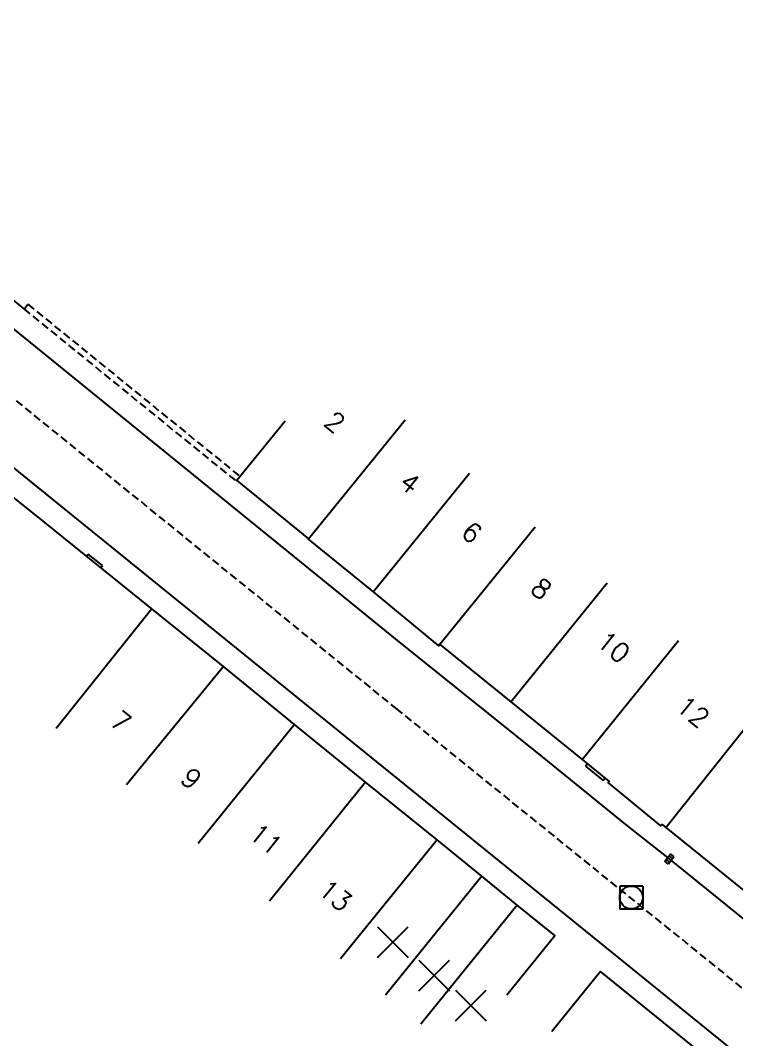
# Model space of a CAD drawing. Header units: millimetres. Extents: x 133000 to 134000, y 143000 to 144000.
# Drawn here: x 133395 to 133441.8, y 143791.8 to 143858.3 of the extents above; entities that cross this region are included whole.
import ezdxf
from ezdxf.enums import TextEntityAlignment as Align

# ---------------------------------------------------------------- set-up
doc = ezdxf.new("R2010")
doc.units = ezdxf.units.MM
doc.linetypes.add('DASHED', pattern=[0.75, 0.5, -0.25])
doc.layers.get('0').update_dxf_attribs({"linetype": 'CONTINUOUS'})
for name, color, linetype in [('W0001', 6, 'DASHED'), ('W0008', 7, 'CONTINUOUS'), ('W0100', 7, 'CONTINUOUS'), ('W0105', 7, 'CONTINUOUS'), ('W0112', 1, 'DASHED'), ('W0400', 7, 'CONTINUOUS'), ('W0420', 7, 'CONTINUOUS'), ('W0991', 7, 'CONTINUOUS'), ('W1102', 7, 'CONTINUOUS')]:
    doc.layers.add(name, color=color, linetype=linetype)
doc.styles.get("Standard").update_dxf_attribs({"font": 'romans.shx', "width": 0.85})

# ---------------------------------------------------------------- blocks, each defined once
blk = doc.blocks.new('t991o')
at = {"color": 0, "linetype": 'Continuous'}
for p, q in [((-1, 1), (1, -1)), ((-1, -1), (1, 1))]:
    blk.add_line(p, q, dxfattribs=at)
blk = doc.blocks.new('T400')
for p, q in [((-0.15, 0.3), (0.15, 0.3)), ((-0.15, -0.25), (-0.15, 0.3)), ((-0.15, 0.15), (0.15, 0.15)), ((-0.15, 0), (0.15, 0)), ((0.15, 0.3), (0.15, -0.25)), ((-0.15, -0.15), (0.15, -0.15)), ((-0.15, -0.25), (-0.15, -0.3)), ((-0.15, -0.3), (0.15, -0.3)), ((0.15, -0.3), (0.15, -0.25))]:
    blk.add_line(p, q)
blk = doc.blocks.new('T420')
for p, q in [((0.75, 0.75), (-0.75, 0.75)), ((-0.75, 0.75), (-0.75, -0.75)), ((0.75, 0.75), (0.75, -0.75)), ((0.75, -0.75), (-0.75, -0.75))]:
    blk.add_line(p, q)
blk.add_ellipse((0, 0), major_axis=(-0.53, 0.53), ratio=1, start_param=3.926991, end_param=10.210176)

msp = doc.modelspace()

# ---------------------------------------------------------------- linework, layer by layer
at = {"layer": 'W0001'}
msp.add_lwpolyline([(133465.242, 143776.444), (133443.914, 143793.74), (133419.642, 143813.351), (133384.82, 143841.556), (133370.626, 143853.02), (133359.48, 143862.24), (133331.989, 143884.82), (133319.27, 143894.562)], dxfattribs=at)
at = {"layer": 'W0008'}
for points in [[(133392.098, 143885.802), (133384.473, 143876.58), (133382.277, 143873.873), (133373.106, 143862.794), (133372.254, 143861.666), (133371.739, 143860.337), (133371.628, 143858.854), (133372.037, 143857.094), (133373.158, 143855.513), (133380.799, 143849.291), (133384.296, 143846.511), (133398.215, 143835.238), (133419.517, 143817.952), (133423.833, 143814.493), (133429.116, 143810.23), (133434.56, 143805.821), (133437.435, 143803.562), (133445.526, 143796.995), (133456.492, 143788.084), (133467.413, 143779.237)], [(133463.071, 143773.652), (133439.391, 143792.845), (133382.641, 143838.789), (133379.663, 143841.21), (133377.089, 143843.29), (133369.456, 143849.441), (133368.317, 143850.164), (133366.878, 143850.408), (133365.433, 143850.189), (133364.605, 143849.768), (133364.061, 143849.092), (133360.966, 143843.945), (133359.676, 143841.802), (133343.576, 143813.071), (133340.673, 143807.567)]]:
    msp.add_lwpolyline(points, dxfattribs=at)
at = {"layer": 'W0100'}
for points in [[(133412.327, 143832.165), (133409.177, 143828.282), (133413.861, 143824.483), (133413.832, 143824.451), (133418.074, 143821.008), (133422.35, 143817.494), (133422.414, 143817.594), (133427.076, 143813.821), (133431.741, 143810.054), (133433.493, 143808.616), (133433.434, 143808.528), (133436.856, 143805.737), (133436.951, 143805.812), (133437.2, 143805.615), (133442.849, 143801.047)], [(133426.8, 143794.683), (133429.945, 143798.57), (133427.491, 143800.555), (133425.179, 143802.431), (133422.256, 143804.806), (133417.584, 143808.581), (133412.941, 143812.341), (133408.305, 143816.138), (133408.305, 143816.138), (133408.305, 143816.138), (133403.623, 143819.893), (133403.623, 143819.893), (133396.623, 143825.546), (133392.317, 143828.985)], [(133443.436, 143787.695), (133432.927, 143796.207), (133429.78, 143792.322), (133429.78, 143792.322), (133429.78, 143792.322), (133429.78, 143792.322), (133429.78, 143792.322), (133429.78, 143792.322), (133429.78, 143792.322), (133429.78, 143792.322), (133429.78, 143792.322), (133429.78, 143792.322), (133429.78, 143792.322), (133429.78, 143792.322), (133429.78, 143792.322), (133429.78, 143792.322), (133429.78, 143792.322), (133429.78, 143792.322), (133429.78, 143792.322), (133429.78, 143792.322), (133429.78, 143792.322), (133429.78, 143792.322), (133429.78, 143792.322), (133429.78, 143792.322), (133429.78, 143792.322), (133429.78, 143792.322), (133429.78, 143792.322), (133429.78, 143792.322), (133429.78, 143792.322), (133429.78, 143792.322), (133429.78, 143792.322), (133429.78, 143792.322), (133429.78, 143792.322), (133429.78, 143792.322), (133429.78, 143792.322), (133429.78, 143792.322), (133429.78, 143792.322), (133429.78, 143792.322), (133429.78, 143792.322), (133429.78, 143792.322), (133429.78, 143792.322), (133429.78, 143792.322), (133429.78, 143792.322), (133429.78, 143792.322), (133429.78, 143792.322), (133429.78, 143792.322), (133429.78, 143792.322), (133429.78, 143792.322), (133429.78, 143792.322), (133429.78, 143792.322), (133429.78, 143792.322), (133429.78, 143792.322), (133429.78, 143792.322), (133429.78, 143792.322), (133429.78, 143792.322), (133429.78, 143792.322), (133429.78, 143792.322), (133429.78, 143792.322), (133429.78, 143792.322), (133429.78, 143792.322), (133429.78, 143792.322), (133429.78, 143792.322), (133429.78, 143792.322), (133429.78, 143792.322), (133429.78, 143792.322), (133429.78, 143792.322), (133429.78, 143792.322), (133429.78, 143792.322), (133429.78, 143792.322), (133429.78, 143792.322), (133429.78, 143792.322), (133429.78, 143792.322), (133429.78, 143792.322), (133429.78, 143792.322), (133429.78, 143792.322), (133429.78, 143792.322), (133429.78, 143792.322), (133429.78, 143792.322), (133429.78, 143792.322), (133429.78, 143792.322), (133429.78, 143792.322), (133429.78, 143792.322), (133429.78, 143792.322), (133429.78, 143792.322), (133429.78, 143792.322), (133429.78, 143792.322), (133429.78, 143792.322), (133429.78, 143792.322), (133429.78, 143792.322), (133429.78, 143792.322), (133429.78, 143792.322), (133429.78, 143792.322), (133429.78, 143792.322), (133429.78, 143792.322), (133429.78, 143792.322), (133429.78, 143792.322), (133429.78, 143792.322), (133429.78, 143792.322), (133429.78, 143792.322), (133429.78, 143792.322), (133429.78, 143792.322), (133429.78, 143792.322), (133429.78, 143792.322), (133429.78, 143792.322), (133429.78, 143792.322), (133429.78, 143792.322), (133429.78, 143792.322), (133429.78, 143792.322), (133429.78, 143792.322), (133429.78, 143792.322), (133429.78, 143792.322), (133429.78, 143792.322), (133429.78, 143792.322), (133429.78, 143792.322), (133429.78, 143792.322), (133429.78, 143792.322), (133429.78, 143792.322), (133429.78, 143792.322), (133429.78, 143792.322)]]:
    msp.add_lwpolyline(points, dxfattribs=at)
at = {"layer": 'W0105'}
for p, q in [((133394.539, 143840.08), (133395.27, 143839.483)), ((133399.355, 143823.34), (133399.47, 143823.482)), ((133400.406, 143822.73), (133399.47, 143823.482)), ((133400.289, 143822.585), (133400.406, 143822.73)), ((133432.079, 143809.781), (133431.946, 143809.616)), ((133431.946, 143809.616), (133433.097, 143808.681)), ((133433.233, 143808.849), (133433.097, 143808.681))]:
    msp.add_line(p, q, dxfattribs=at)
at = {"layer": 'W0112'}
for points in [[(133395.27, 143839.483), (133395.522, 143839.794), (133409.387, 143828.542), (133409.135, 143828.232), (133409.135, 143828.232), (133409.135, 143828.232), (133409.135, 143828.232), (133409.135, 143828.232), (133409.135, 143828.232), (133409.135, 143828.232), (133409.135, 143828.232), (133409.135, 143828.232), (133409.135, 143828.232), (133409.135, 143828.232), (133409.135, 143828.232), (133409.135, 143828.232), (133409.135, 143828.232), (133409.135, 143828.232), (133409.135, 143828.232), (133409.135, 143828.232), (133409.135, 143828.232), (133409.135, 143828.232), (133409.135, 143828.232), (133409.135, 143828.232), (133409.135, 143828.232), (133409.135, 143828.232), (133409.135, 143828.232), (133409.135, 143828.232), (133409.135, 143828.232), (133409.135, 143828.232), (133409.135, 143828.232), (133409.135, 143828.232), (133409.135, 143828.232), (133409.135, 143828.232), (133409.135, 143828.232), (133409.135, 143828.232), (133409.135, 143828.232), (133409.135, 143828.232), (133409.135, 143828.232), (133409.135, 143828.232), (133409.135, 143828.232), (133409.135, 143828.232), (133409.135, 143828.232), (133409.135, 143828.232), (133409.135, 143828.232), (133409.135, 143828.232), (133409.135, 143828.232), (133409.135, 143828.232), (133409.135, 143828.232), (133409.135, 143828.232), (133409.135, 143828.232), (133409.135, 143828.232), (133409.135, 143828.232), (133409.135, 143828.232), (133409.135, 143828.232), (133409.135, 143828.232), (133409.135, 143828.232), (133409.135, 143828.232), (133409.135, 143828.232), (133409.135, 143828.232), (133409.135, 143828.232), (133409.135, 143828.232), (133409.135, 143828.232), (133409.135, 143828.232), (133409.135, 143828.232), (133409.135, 143828.232), (133409.135, 143828.232), (133409.135, 143828.232), (133409.135, 143828.232), (133409.135, 143828.232), (133409.135, 143828.232), (133409.135, 143828.232), (133409.135, 143828.232), (133409.135, 143828.232), (133409.135, 143828.232), (133409.135, 143828.232), (133409.135, 143828.232), (133409.135, 143828.232), (133409.135, 143828.232), (133409.135, 143828.232), (133409.135, 143828.232), (133409.135, 143828.232), (133409.135, 143828.232), (133409.135, 143828.232), (133409.135, 143828.232), (133409.135, 143828.232), (133409.135, 143828.232), (133409.135, 143828.232), (133409.135, 143828.232), (133409.135, 143828.232), (133409.135, 143828.232), (133409.135, 143828.232), (133409.135, 143828.232), (133409.135, 143828.232), (133409.135, 143828.232), (133409.135, 143828.232), (133409.135, 143828.232), (133409.135, 143828.232), (133409.135, 143828.232), (133409.135, 143828.232), (133409.135, 143828.232), (133409.135, 143828.232), (133409.135, 143828.232), (133409.135, 143828.232), (133409.135, 143828.232), (133409.135, 143828.232), (133409.135, 143828.232), (133409.135, 143828.232), (133409.135, 143828.232), (133409.135, 143828.232), (133409.135, 143828.232), (133409.135, 143828.232), (133409.135, 143828.232), (133409.135, 143828.232), (133409.135, 143828.232), (133409.135, 143828.232), (133409.135, 143828.232), (133409.135, 143828.232), (133409.135, 143828.232), (133409.135, 143828.232)], [(133395.27, 143839.483), (133409.135, 143828.232), (133409.135, 143828.232), (133409.135, 143828.232), (133409.135, 143828.232), (133409.135, 143828.232), (133409.135, 143828.232), (133409.135, 143828.232), (133409.135, 143828.232), (133409.135, 143828.232), (133409.135, 143828.232), (133409.135, 143828.232), (133409.135, 143828.232), (133409.135, 143828.232), (133409.135, 143828.232), (133409.135, 143828.232), (133409.135, 143828.232), (133409.135, 143828.232), (133409.135, 143828.232), (133409.135, 143828.232), (133409.135, 143828.232), (133409.135, 143828.232), (133409.135, 143828.232), (133409.135, 143828.232), (133409.135, 143828.232), (133409.135, 143828.232), (133409.135, 143828.232), (133409.135, 143828.232), (133409.135, 143828.232), (133409.135, 143828.232), (133409.135, 143828.232), (133409.135, 143828.232), (133409.135, 143828.232), (133409.135, 143828.232), (133409.135, 143828.232), (133409.135, 143828.232), (133409.135, 143828.232), (133409.135, 143828.232), (133409.135, 143828.232), (133409.135, 143828.232), (133409.135, 143828.232), (133409.135, 143828.232), (133409.135, 143828.232), (133409.135, 143828.232), (133409.135, 143828.232), (133409.135, 143828.232), (133409.135, 143828.232), (133409.135, 143828.232), (133409.135, 143828.232), (133409.135, 143828.232), (133409.135, 143828.232), (133409.135, 143828.232), (133409.135, 143828.232), (133409.135, 143828.232), (133409.135, 143828.232), (133409.135, 143828.232), (133409.135, 143828.232), (133409.135, 143828.232), (133409.135, 143828.232), (133409.135, 143828.232), (133409.135, 143828.232), (133409.135, 143828.232), (133409.135, 143828.232), (133409.135, 143828.232), (133409.135, 143828.232), (133409.135, 143828.232), (133409.135, 143828.232), (133409.135, 143828.232), (133409.135, 143828.232), (133409.135, 143828.232), (133409.135, 143828.232), (133409.135, 143828.232), (133409.135, 143828.232), (133409.135, 143828.232), (133409.135, 143828.232), (133409.135, 143828.232), (133409.135, 143828.232), (133409.135, 143828.232), (133409.135, 143828.232), (133409.135, 143828.232), (133409.135, 143828.232), (133409.135, 143828.232), (133409.135, 143828.232), (133409.135, 143828.232), (133409.135, 143828.232), (133409.135, 143828.232), (133409.135, 143828.232), (133409.135, 143828.232), (133409.135, 143828.232), (133409.135, 143828.232), (133409.135, 143828.232), (133409.135, 143828.232), (133409.135, 143828.232), (133409.135, 143828.232), (133409.135, 143828.232), (133409.135, 143828.232), (133409.135, 143828.232), (133409.135, 143828.232), (133409.135, 143828.232), (133409.135, 143828.232), (133409.135, 143828.232), (133409.135, 143828.232), (133409.135, 143828.232), (133409.135, 143828.232), (133409.135, 143828.232), (133409.135, 143828.232), (133409.135, 143828.232), (133409.135, 143828.232), (133409.135, 143828.232), (133409.135, 143828.232), (133409.135, 143828.232), (133409.135, 143828.232), (133409.135, 143828.232), (133409.135, 143828.232), (133409.135, 143828.232), (133409.135, 143828.232), (133409.135, 143828.232), (133409.135, 143828.232), (133409.135, 143828.232), (133409.135, 143828.232)]]:
    msp.add_lwpolyline(points, dxfattribs=at)
at = {"layer": 'W1102'}
for p, q in [((133413.861, 143824.483), (133420.161, 143832.249)), ((133418.074, 143821.008), (133424.375, 143828.773)), ((133422.35, 143817.494), (133428.651, 143825.259)), ((133427.076, 143813.821), (133433.368, 143821.593)), ((133403.623, 143819.893), (133397.366, 143812.092)), ((133431.741, 143810.054), (133438.023, 143817.834)), ((133408.305, 143816.138), (133401.969, 143808.401)), ((133437.2, 143805.615), (133443.421, 143813.444)), ((133412.941, 143812.341), (133406.648, 143804.569)), ((133417.584, 143808.581), (133411.3, 143800.802)), ((133422.256, 143804.806), (133415.95, 143797.046)), ((133425.179, 143802.431), (133418.878, 143794.666)), ((133427.491, 143800.555), (133421.202, 143792.78))]:
    msp.add_line(p, q, dxfattribs=at)

# ---------------------------------------------------------------- block references
at = {"layer": 'W0400', "rotation": 141.8468793650972}
msp.add_blockref('T400', (133437.435, 143803.562), dxfattribs=at)
at = {"layer": 'W0420'}
msp.add_blockref('T420', (133434.936, 143801.047), dxfattribs=at)
at = {"layer": 'W0991'}
for p in [(133419.36, 143798.14), (133422.061, 143795.947), (133424.46, 143794.003)]:
    msp.add_blockref('t991o', p, dxfattribs=at)

# ---------------------------------------------------------------- texts
for s, rotation, p in [('2', 320.94611, (133415.579, 143832.102)), ('4', 320.94888, (133420.487, 143828.12)), ('6', 321.00835, (133424.523, 143824.893)), ('8', 321.00901, (133429.069, 143821.214)), ('10', 321.07559, (133433.776, 143817.407)), ('12', 320.62131, (133438.964, 143813.181)), ('7', 321.26686, (133401.595, 143812.546)), ('9', 320.68428, (133406.196, 143808.817)), ('11', 320.99557, (133411.073, 143804.846)), ('13', 321.06874, (133415.6, 143801.184))]:
    msp.add_text(s, height=1.25, rotation=rotation, dxfattribs=at).set_placement(p, align=Align.MIDDLE)

doc.saveas('drawing.dxf')
